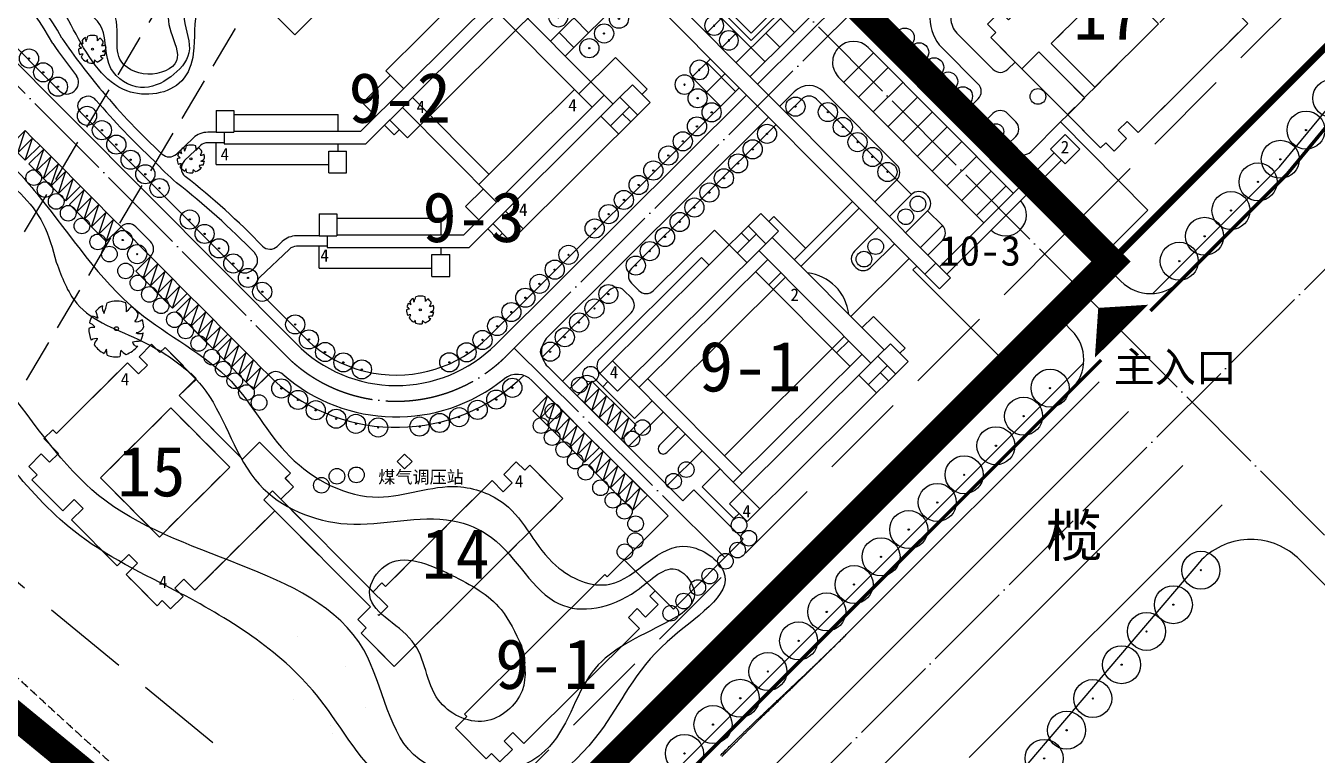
# Model space of a CAD drawing. Extents: x 38883873 to 41204444, y -39183004 to -36939090.
# Drawn here: x 39650324 to 40021309, y -38689187 to -38479578 of the extents above; entities that cross this region are included whole.
import ezdxf

# ---------------------------------------------------------------- set-up
doc = ezdxf.new("R2010")
doc.units = 0
doc.header["$LTSCALE"] = 1000
doc.header["$MEASUREMENT"] = 0
for name, pattern in [('CENT', [15, 13, -1, 0, -1]), ('DASH', [0.35, 0.25, -0.1]), ('DASHEDX2', [1.5, 1, -0.5])]:
    doc.linetypes.add(name, pattern=pattern)
doc.layers.get('0').update_dxf_attribs({"linetype": 'CONTINUOUS'})
for name, color, linetype in [('00exit', 3, 'CONTINUOUS'), ('00禁止开口段', 30, 'CONTINUOUS'), ('1-CEG', 220, 'CONTINUOUS'), ('A-FACE', 4, 'CONTINUOUS'), ('LH', 104, 'CONTINUOUS'), ('PUB_TEXT', 4, 'CONTINUOUS'), ('ROAD-GREENLINE', 3, 'DASHEDX2'), ('TEXT', 7, 'CONTINUOUS'), ('TREE1', 62, 'CONTINUOUS'), ('W', 5, 'CONTINUOUS'), ('人行道', 251, 'CONTINUOUS'), ('停车', 165, 'CONTINUOUS'), ('现状河道', 151, 'CONTINUOUS'), ('立交', 251, 'CONTINUOUS'), ('立面1', 131, 'CONTINUOUS'), ('等高线', 250, 'DASH'), ('范围', 7, 'CONTINUOUS'), ('道路中心线', 5, 'CENT')]:
    doc.layers.add(name, color=color, linetype=linetype)
doc.styles.add('-黑体', font='SIMHEI.TTF')
doc.styles.add('HRHZ', font='SIMHEI.TTF')
doc.styles.get("Standard").update_dxf_attribs({"font": 'SimSun.ttf', "height": 20})

# ---------------------------------------------------------------- blocks, each defined once
blk = doc.blocks.new('sue')
at = {"layer": '立面1', "linetype": 'DASH', "ltscale": 30}
for p, q in [((998579, 464210), (975400, 441145)), ((1011276, 451451), (998579, 464210)), ((1039710, 454774), (992925, 408221)), ((1039710, 454774), (1049232, 445205)), ((1011276, 451451), (1009574, 449758)), ((1009574, 449758), (1022059, 437211)), ((1006597, 446796), (988309, 428597)), ((1006597, 446796), (1019082, 434249)), ((1049232, 445205), (1047743, 443724)), ((1047743, 443724), (1050141, 441314)), ((973624, 437826), (970008, 434229)), ((976022, 435416), (973624, 437826)), ((975400, 441145), (978574, 437955)), ((978574, 437955), (976022, 435416)), ((1044128, 440126), (1041576, 437587)), ((1046526, 437716), (1044128, 440126)), ((1050141, 441314), (1046526, 437716)), ((970008, 434229), (972407, 431819)), ((1044750, 434397), (1013277, 403080)), ((1041576, 437587), (1044750, 434397)), ((972407, 431819), (970918, 430338)), ((970918, 430338), (979805, 421406)), ((988309, 428597), (1000793, 416051)), ((979805, 421406), (984697, 426273)), ((984697, 426273), (997816, 413088)), ((1002447, 398652), (992925, 408221)), ((1010103, 406270), (1007551, 403730)), ((1013277, 403080), (1010103, 406270)), ((1009949, 401320), (1006334, 397723)), ((1007551, 403730), (1009949, 401320)), ((1003936, 400133), (1002447, 398652)), ((1006334, 397723), (1003936, 400133))]:
    blk.add_line(p, q, dxfattribs=at)
blk = doc.blocks.new('sdihi')
at = {"layer": '现状河道', "linetype": 'DASH', "ltscale": 50}
for points in [[(41878336, -39038113), (41908102, -38992495), (42021709, -38801593), (42048629, -38759764), (42054582, -38748359), (42082859, -38699270), (42201077, -38493736), (42218027, -38469775, 0.0655866), (42257715, -38394406, 0.0396637), (42276603, -38327312), (42305346, -38205349), (42347214, -38058028), (42382881, -37923619), (42467274, -37614872)], [(42110551, -39232996), (41915160, -39072336, -0.3704711), (41908653, -39035113), (42216721, -38517121), (42276586, -38418515, 0.0701513), (42287603, -38392857), (42347712, -38171793), (42390437, -38008618), (42500784, -37614872)]]:
    blk.add_lwpolyline(points, format="xyb", dxfattribs=at)
blk = doc.blocks.new('sojje')
at = {"layer": '立面1', "linetype": 'DASH', "ltscale": 30}
for p, q in [((39653426, -38544676), (39657041, -38541079)), ((39657041, -38541079), (39659439, -38543489)), ((39655824, -38547086), (39653426, -38544676)), ((39659439, -38543489), (39660928, -38542008)), ((39660928, -38542008), (39669815, -38550939)), ((39629683, -38566750), (39650098, -38546436)), ((39650098, -38546436), (39653272, -38549626)), ((39653272, -38549626), (39655824, -38547086)), ((39669815, -38550939), (39664924, -38555806)), ((39664924, -38555806), (39683122, -38574095)), ((39642379, -38579509), (39662582, -38559407)), ((39662582, -38559407), (39679510, -38576419)), ((39626073, -38568226), (39628625, -38565687)), ((39628625, -38565687), (39629683, -38566750)), ((39630305, -38572479), (39626073, -38568226)), ((39683122, -38574095), (39688013, -38569228)), ((39688013, -38569228), (39696901, -38578160)), ((39621740, -38576205), (39625355, -38572608)), ((39625355, -38572608), (39627753, -38575018)), ((39627753, -38575018), (39630305, -38572479)), ((39624138, -38578616), (39621740, -38576205)), ((39622650, -38580097), (39624138, -38578616)), ((39679510, -38576419), (39659308, -38596522)), ((39696901, -38578160), (39695412, -38579641)), ((39631537, -38589028), (39622650, -38580097)), ((39659308, -38596522), (39642379, -38579509)), ((39697810, -38582051), (39694195, -38585648)), ((39695412, -38579641), (39697810, -38582051)), ((39634833, -38585749), (39631537, -38589028)), ((39637372, -38588300), (39634833, -38585749)), ((39691797, -38583238), (39689245, -38585777)), ((39689245, -38585777), (39692419, -38588967)), ((39694195, -38585648), (39691797, -38583238)), ((39634076, -38591580), (39637372, -38588300)), ((39692419, -38588967), (39669452, -38611821)), ((39647196, -38604765), (39634076, -38591580)), ((39650492, -38601485), (39647196, -38604765)), ((39649735, -38607317), (39653031, -38604037)), ((39653031, -38604037), (39650492, -38601485)), ((39658622, -38616249), (39649735, -38607317)), ((39666278, -38608631), (39663726, -38611170)), ((39663726, -38611170), (39666124, -38613580)), ((39669452, -38611821), (39666278, -38608631)), ((39660111, -38614767), (39658622, -38616249)), ((39662509, -38617177), (39660111, -38614767)), ((39666124, -38613580), (39662509, -38617177))]:
    blk.add_line(p, q, dxfattribs=at)
blk = doc.blocks.new('7')
at = {"layer": 'TREE1', "linetype": 'ByBlock'}
blk.add_circle((0, 0), 3.64, dxfattribs=at)
at = {"layer": 'TREE1', "linetype": 'Continuous', "ltscale": 10}
blk.add_circle((0, 0), 0.121, dxfattribs=at)
blk = doc.blocks.new('sdji')
at = {"linetype": 'Continuous', "ltscale": 10}
for radius in [2750, 184]:
    blk.add_circle((512091, 867961), radius, dxfattribs=at)
blk = doc.blocks.new('sij')
at = {"layer": 'TREE1', "linetype": 'Continuous', "ltscale": 10}
blk.add_circle((327690, 1006813), 2250, dxfattribs=at)
blk = doc.blocks.new('M_F13')
for p, q in [((-515, 179), (-397, 193)), ((-484, 239), (-484, 239)), ((-397, 193), (-484, 239))]:
    blk.add_line(p, q)
blk.add_circle((-3, 3), 38.2)
for centre, radius, start, end in [((-8, 3), 532, 89.3321, 114.3856), ((-175, 449), 193, 352.0775, 26.6128), ((-85, 589), 202, 304.1868, 338.5411), ((-8, 3), 531, 62.8767, 77.7021), ((-8, 3), 527, 126.0751, 153.6245), ((-356, 208), 224, 48.5203, 80.5151), ((-325, 399), 130, 343.6555, 39.76), ((80, 476), 154, 315.8454, 359.7651), ((-244, 1929), 1632, 285.4397, 290.7099), ((412, 44), 234, 83.5323, 121.6544), ((-8, 3), 523, 31.4098, 49.4752), ((-8, 3), 537, 160.8426, 187.275), ((959, 2091), 1965, 250.0865, 256.3451), ((-8, 3), 534, 340.3307, 19.43), ((-610, -942), 880, 77.3728, 85.4649), ((-5, -500), 587, 134.7782, 147.3315), ((-8, 3), 524, 200.8103, 231.4392), ((358, 465), 656, 266.7455, 282.0146), ((0, -631), 545, 39.6536, 53.993), ((-251, -396), 87.2, 97.741, 188.8107), ((-1350, -519), 1108, 2.9465, 10.9238), ((-8, 3), 522, 243.1498, 261.8356), ((125, -442), 220, 160.6009, 199.3991), ((100, -357), 178, 186.1912, 248.4952), ((-8, 3), 527, 274.7236, 290.3277), ((296, -376), 163, 170.6314, 220.6278), ((325, -118), 300, 230.4582, 263.1093), ((-8, 3), 514, 305.394, 326.2464)]:
    blk.add_arc(centre, radius, start, end)
at = {"width": 0.8, "flags": 9}
for tag, p in [('XSIZE', (-62, 12)), ('YSIZE', (9, 6))]:
    blk.add_attdef(tag, p, '', height=0.2, dxfattribs=at)

msp = doc.modelspace()

# ---------------------------------------------------------------- linework, layer by layer
at = {"layer": '00exit', "ltscale": 10}
msp.add_lwpolyline([(39965099, -38567356, 21600, 0, 0), (39958418, -38560642, 0, 0, 0)], format="xyseb", dxfattribs=at)
at = {"layer": '00禁止开口段', "const_width": 1000}
msp.add_lwpolyline([(39973380, -38561498), (40012744, -38522135), (40046177, -38481630), (40104554, -38423253, 0.4142136), (40104554, -38390727), (40053012, -38339184), (40020438, -38299547)], format="xyb", dxfattribs=at)
msp.add_lwpolyline([(39665726, -38869152), (39959238, -38575640)], dxfattribs=at)
at = {"layer": 'A-FACE'}
for p, q in [((39860545, -38496308), (39966943, -38390436)), ((39613825, -38456161), (39728005, -38570909)), ((39785307, -38571174), (39857355, -38499482)), ((39866893, -38502688), (39871098, -38498504)), ((39800252, -38568999), (39863703, -38505862)), ((39681915, -38537349), (39686147, -38541602)), ((39800252, -38577505), (39839064, -38616125)), ((39795736, -38581475), (39834831, -38620378)), ((39839064, -38616125), (39842238, -38612935)), ((39856446, -38627073), (39842239, -38612934)), ((39822209, -38633063), (39834831, -38620378)), ((39836361, -38647258), (39856446, -38627073)), ((39831097, -38641994), (39836361, -38647258))]:
    msp.add_line(p, q, dxfattribs=at)
at = {"layer": 'A-FACE', "linetype": 'Continuous'}
for p, q in [((39896595, -38481596), (39917544, -38502649)), ((39879583, -38498525), (39900532, -38519578)), ((39921787, -38502660), (39926019, -38506913)), ((39939072, -38515764), (39947614, -38507208)), ((39947614, -38507208), (39972644, -38532529)), ((39926009, -38511156), (39928336, -38513495)), ((39932579, -38513505), (39934823, -38515760)), ((39983304, -38551574), (40012642, -38522236)), ((39904753, -38528073), (39900521, -38523820)), ((39908996, -38528084), (39909419, -38528509)), ((39909409, -38532752), (39913641, -38537005)), ((39962813, -38542404), (39972644, -38532529)), ((39909439, -38545446), (39913644, -38541234)), ((39905178, -38549714), (39906260, -38548630)), ((39905178, -38549714), (39930375, -38574868)), ((39948676, -38565029), (39962806, -38550875)), ((39962820, -38550889), (39964935, -38553004)), ((39930375, -38574868), (39940535, -38564691)), ((39948676, -38565029), (39950762, -38567115)), ((39664258, -38870620), (39949363, -38585515)), ((40016405, -38633095), (40143343, -38760664))]:
    msp.add_line(p, q, dxfattribs=at)
at = {"layer": 'A-FACE', "linetype": 'Continuous', "ltscale": 10}
for p, q in [((39650143, -38518178), (39654396, -38513946)), ((39655454, -38515010), (39651201, -38519242)), ((39654396, -38513946), (39655454, -38515010)), ((39651201, -38519242), (39661781, -38529875)), ((39661781, -38529875), (39666034, -38525642)), ((39667092, -38526706), (39662839, -38530938)), ((39666034, -38525642), (39667092, -38526706)), ((39662839, -38530938), (39673419, -38541571)), ((39673419, -38541571), (39677672, -38537339)), ((39686137, -38545845), (39681883, -38550077)), ((39681883, -38550077), (39692464, -38560710)), ((39692464, -38560710), (39696717, -38556478)), ((39696717, -38556478), (39697775, -38557541)), ((39697775, -38557541), (39693522, -38561773)), ((39693522, -38561773), (39704102, -38572406)), ((39704102, -38572406), (39708355, -38568174)), ((39709413, -38569237), (39705160, -38573469)), ((39708355, -38568174), (39709413, -38569237)), ((39705160, -38573469), (39715740, -38584102)), ((39715740, -38584102), (39720033, -38579831)), ((39988086, -38633060), (39909608, -38724972))]:
    msp.add_line(p, q, dxfattribs=at)
at = {"layer": 'A-FACE', "linetype": 'Continuous'}
msp.add_lwpolyline([(40012835, -38522024), (40046268, -38481520)], dxfattribs=at)
for centre, radius, start, end in [((39900849, -38477364), 6000, 134.85794, 224.85794), ((39875330, -38502757), 6000, 44.85794, 134.85794), ((39919671, -38500533), 3000, 224.85794, 314.85794), ((39928135, -38509039), 3000, 134.85794, 224.85794), ((39930463, -38511379), 3000, 224.85794, 314.85794), ((39936949, -38513644), 3000, 224.85794, 315.04735), ((39898405, -38521694), 3000, 314.85794, 44.85794), ((39906869, -38530200), 3000, 44.85794, 134.85794), ((39907293, -38530625), 3000, 314.85794, 44.85794), ((39679788, -38539465), 3000, 44.85794, 134.85794), ((39911514, -38539121), 3000, 314.85794, 44.85794), ((39967059, -38546643), 6000, 135.04735, 224.85794), ((39973420, -38544518), 12000, 225, 315), ((39944423, -38569261), 6000, 44.85794, 135.04735), ((39942277, -38575601), 12000, 315, 45), ((39722149, -38581958), 3000, 48.78531, 134.85794), ((40002228, -38647202), 20000, 44.85794, 135)]:
    msp.add_arc(centre, radius, start, end, dxfattribs=at)
at = {"layer": 'A-FACE'}
for centre, radius, start, end in [((39684021, -38543718), 3000, 314.85794, 44.85794), ((39756787, -38542580), 40385, 224.5445, 314.92569), ((39804484, -38573252), 6000, 134.85794, 225.14195), ((39756740, -38542465), 49500, 228.78531, 308.7828), ((39791503, -38585729), 6000, 45.14195, 128.7828)]:
    msp.add_arc(centre, radius, start, end, dxfattribs=at)
at = {"layer": 'ROAD-GREENLINE'}
msp.add_line((39572169, -38937254), (40126449, -38382974), dxfattribs=at)
at = {"layer": 'TREE1', "linetype": 'Continuous', "ltscale": 10, "const_width": 0.5}
for points in [[(39714339, -38638324, 0.5205671), (39710118, -38640902, 0.5205671), (39709780, -38646146, 0.5205671), (39711038, -38651205, 0.5205671), (39718205, -38653456, 0.5205671), (39715663, -38661930, 0.5205671), (39718358, -38666871, 0.5205671), (39722377, -38671616, 0.5205671), (39726786, -38672645, 0.5205671), (39734278, -38672754, 0.5205671), (39737843, -38680235, 0.5205671), (39740802, -38684218, 0.5205671), (39748411, -38684646, 0.5205671), (39749961, -38680124, 0.5205671), (39747189, -38675271, 0.5205671), (39743758, -38671025, 0.5205671), (39740733, -38666749, 0.5205671), (39741128, -38662098, 0.5205671), (39742394, -38654166, 0.5205671), (39740632, -38648583, 0.5205671), (39742623, -38642635, 0.5205671), (39736892, -38636055, 0.5205671), (39733302, -38639388, 0.5205671), (39729082, -38641089, 0.5205671), (39724804, -38636174, 0.5205671), (39724726, -38631328, 0.5205671), (39719304, -38631977, 0.5205671)], [(39731818, -38649717, -0.5205671), (39727499, -38650651, -0.5205671), (39726896, -38656539, -0.5205671), (39728888, -38659007, -0.5205671), (39726050, -38665320, -0.5205671), (39733017, -38665048, -0.5205671), (39732833, -38658257, -0.5205671), (39733561, -38651990, -0.5205671)]]:
    msp.add_lwpolyline(points, format="xyb", close=True, dxfattribs=at)
at = {"layer": 'W', "flags": 128}
for points in [[(39589734, -38400700, 0.0241201), (39581925, -38406706, 0.0215549), (39568161, -38418622, 0.0836386), (39555073, -38439920, 0.2409596), (39551874, -38466028, -0.2371607), (39540813, -38504052, 0.101445), (39528238, -38517049, 0.032981), (39522509, -38539020, 0.1821492), (39531570, -38567363, 0.0181621), (39563665, -38599784, -0.0169029), (39597511, -38632685, 0.024055), (39639613, -38671481, 0.0034325), (39674267, -38703062, -0.0297192), (39703278, -38726060, -0.0081137), (39731919, -38749420, -0.0063011), (39757778, -38770736)], [(39574898, -38417597, 0.0007729), (39570848, -38421102, 0.1124966), (39557758, -38441310, 0.2470507), (39554775, -38465223, -0.2405855), (39542774, -38506347, 0.1011913), (39530967, -38518352, 0.032115), (39525496, -38539377, 0.1800791), (39533855, -38565414, 0.0181068), (39565701, -38597581, -0.0168873), (39599661, -38630593, 0.0240785), (39641595, -38669227, 0.0034247), (39676137, -38700709, -0.0295002), (39705209, -38723762, -0.0080857), (39733826, -38747103, -0.0066239), (39761055, -38769580)]]:
    msp.add_lwpolyline(points, format="xyb", dxfattribs=at)
at = {"layer": '人行道'}
for p, q in [((39858428, -38494181), (39964827, -38388310)), ((39896940, -38447821), (39854409, -38490142)), ((39829037, -38456138), (39862682, -38489949)), ((39621216, -38459336), (39659989, -38498302)), ((39821594, -38463544), (39801037, -38483999)), ((39835391, -38460396), (39858667, -38483788)), ((39837512, -38460401), (39858673, -38481667)), ((39882060, -38460512), (39858667, -38483788)), ((39879938, -38460507), (39858673, -38481667)), ((39825826, -38467797), (39805270, -38488252)), ((39807772, -38477298), (39812004, -38481551)), ((39850198, -38477403), (39845945, -38481636)), ((39867168, -38477446), (39871188, -38481485)), ((39803518, -38481530), (39807751, -38485784)), ((39854430, -38481657), (39850177, -38485889)), ((39862915, -38481678), (39866935, -38485717)), ((39898722, -38479480), (39921787, -38502660)), ((39917809, -38481649), (39928177, -38492069)), ((39892342, -38485828), (39934033, -38527726)), ((39913555, -38485881), (39923924, -38496301)), ((39846987, -38489063), (39841671, -38494353)), ((39893828, -38487322), (39885322, -38495786)), ((39851219, -38493316), (39845903, -38498606)), ((39845924, -38490121), (39854175, -38498413)), ((39898060, -38491575), (39889554, -38500039)), ((39934528, -38489982), (39932420, -38492079)), ((39841671, -38494353), (39849922, -38502646)), ((39883836, -38494293), (39925527, -38536191)), ((39902292, -38495828), (39893786, -38504292)), ((39664232, -38498312), (39664610, -38497936)), ((39665923, -38500862), (39666074, -38500711)), ((39783191, -38569047), (39855239, -38497355)), ((39869009, -38504814), (39873214, -38500630)), ((39877456, -38500641), (39900521, -38523820)), ((39906524, -38500081), (39898018, -38508545)), ((39921787, -38502660), (39923914, -38500544)), ((39665914, -38504256), (39686335, -38524779)), ((39910757, -38504334), (39902250, -38512798)), ((39824302, -38549299), (39865819, -38507988)), ((39926019, -38506913), (39928146, -38504797)), ((39926019, -38506913), (39932579, -38513505)), ((39932388, -38504807), (39934716, -38507147)), ((39698458, -38511805), (39693566, -38516425)), ((39704966, -38510168), (39702577, -38510168)), ((39914989, -38508587), (39906482, -38517051)), ((39934705, -38511389), (39932579, -38513505)), ((39700517, -38513987), (39695921, -38518327)), ((39704966, -38513168), (39702577, -38513168)), ((39919221, -38512840), (39910714, -38521305)), ((39932579, -38513505), (39932579, -38513505)), ((39923453, -38517094), (39914947, -38525558)), ((39927685, -38521347), (39919179, -38529811)), ((39974139, -38556497), (40010521, -38520115)), ((39686335, -38524779), (39711131, -38549698)), ((39894190, -38530120), (39900521, -38523820)), ((39931917, -38525600), (39923411, -38534064)), ((39898422, -38534374), (39904753, -38528073)), ((39903077, -38539052), (39909409, -38532752)), ((39677672, -38537339), (39686137, -38545845)), ((39888363, -38544382), (39895232, -38537548)), ((39907309, -38543305), (39913641, -38537005)), ((39723988, -38541577), (39722527, -38542956)), ((39734590, -38539940), (39728107, -38539940)), ((39830651, -38555679), (39848137, -38538279)), ((39852369, -38542533), (39848137, -38538279)), ((39726047, -38543758), (39717548, -38551782)), ((39734590, -38542940), (39728107, -38542940)), ((39893019, -38549061), (39899887, -38542226)), ((39815243, -38575243), (39844441, -38546189)), ((39846557, -38548315), (39844441, -38546189)), ((39887355, -38563161), (39904119, -38546479)), ((39888353, -38548625), (39888776, -38549050)), ((39715980, -38549137), (39715317, -38549763)), ((39717481, -38556080), (39731800, -38570469)), ((39798685, -38574790), (39817923, -38555648)), ((39822165, -38555658), (39824281, -38557785)), ((39824292, -38553542), (39826408, -38555669)), ((39804484, -38581716), (39824271, -38562027)), ((39662137, -38868499), (39954251, -38576385)), ((39719993, -38579870), (39721459, -38581343)), ((39806611, -38583832), (39809493, -38580964)), ((39816064, -38583313), (39813736, -38580974)), ((39815232, -38579486), (39815232, -38579486)), ((39823411, -38600549), (39833441, -38590569)), ((39832399, -38600070), (39837673, -38594822)), ((39834515, -38602196), (39839789, -38596949)), ((39844585, -38601769), (39834611, -38611694))]:
    msp.add_line(p, q, dxfattribs=at)
at = {"layer": '人行道', "linetype": 'Continuous', "ltscale": 10}
for p, q in [((39934528, -38489982), (39949552, -38505080)), ((39947614, -38507208), (39949651, -38505180))]:
    msp.add_line(p, q, dxfattribs=at)
at = {"layer": '人行道', "color": 250, "linetype": 'DASH', "ltscale": 10, "flags": 128}
msp.add_lwpolyline([(39577309, -38423443, 0.0004587), (39574914, -38425518, 0.1158676), (39563121, -38444133, 0.2633778), (39560560, -38463544, -0.2469897), (39546644, -38510982, 0.1003011), (39536417, -38520991, 0.0302047), (39531473, -38540072, 0.1750799), (39538431, -38561527, 0.0179893), (39569773, -38593174, -0.0168563), (39603960, -38626407, 0.0241261), (39645557, -38664719, 0.0034091), (39679880, -38696006, -0.0290714), (39709070, -38719166, -0.0080303), (39737639, -38742470, -0.0067028), (39765312, -38765323, -0.0062813)], format="xyb", dxfattribs=at)
at = {"layer": '人行道'}
msp.add_lwpolyline([(40010521, -38520115), (40043955, -38479610)], dxfattribs=at)
for centre, radius, start, end in [((39597803, -38516711), 71247, 28.15313, 60.68444), ((39597803, -38516711), 68247, 28.01298, 60.80969), ((39922062, -38477417), 12000, 134.85794, 224.85794), ((39922062, -38477417), 6000, 134.85794, 224.85794), ((39827511, -38367896), 205787, 214.56803, 217.78113), ((39827511, -38367896), 202787, 214.61587, 220.05656), ((39888089, -38490060), 6000, 134.85794, 224.85794), ((39888089, -38490060), 6000, 44.85794, 134.85794), ((39930304, -38489953), 3000, 224.85794, 314.85794), ((39662494, -38495809), 3000, 314.85794, 37.78113), ((39921797, -38498417), 3000, 314.85794, 44.85794), ((39662116, -38496186), 3000, 224.85794, 314.85794), ((39667616, -38502563), 2400, 134.85794, 224.85794), ((39668190, -38502838), 3000, 40.26398, 134.85794), ((39827511, -38367896), 202787, 220.05656, 227.09788), ((39875330, -38502757), 3000, 44.85794, 134.85794), ((39827511, -38367896), 205787, 220.26398, 226.99758), ((39930262, -38506923), 3000, 44.85794, 134.85794), ((39932589, -38509263), 3000, 314.85794, 44.85794), ((39702577, -38516168), 6000, 90, 133.36052), ((39702577, -38516168), 3000, 90, 133.36052), ((39744258, -38465977), 77511, 222.55129, 229.21769), ((39691506, -38514244), 3000, 227.09788, 313.36052), ((39697981, -38520508), 3000, 133.36052, 231.84227), ((39559380, -38696906), 221334, 44.10486, 51.84227), ((39556002, -38700172), 223031, 44.13423, 51.89728), ((39931785, -38533973), 6000, 315.04735, 43.35211), ((39728107, -38545940), 6000, 90, 133.35301), ((39931785, -38533973), 6000, 226.36377, 315.04735), ((39713921, -38546956), 3000, 313.35301, 44.13423), ((39720468, -38540775), 3000, 224.10486, 313.35301), ((39728107, -38545940), 3000, 90, 133.35301), ((39890479, -38546509), 3000, 134.85794, 224.85794), ((39890903, -38546934), 3000, 224.85794, 314.85794), ((39713258, -38547582), 3000, 224.85794, 313.35301), ((39719608, -38553964), 3000, 133.35301, 224.85794), ((39826418, -38551426), 3000, 134.85794, 224.85794), ((39820039, -38557774), 3000, 44.85794, 134.85794), ((39828535, -38553553), 3000, 224.85794, 314.85794), ((39822155, -38559901), 3000, 314.85794, 44.85794), ((39756740, -38542465), 37500, 228.31172, 259.90229), ((39756740, -38542465), 37500, 259.90229, 314.85794), ((39817359, -38577370), 3000, 134.85794, 224.85794), ((39756740, -38542465), 52500, 227.77679, 314.30035), ((39811610, -38583090), 3000, 44.85794, 134.85794), ((39833457, -38601133), 1500, 134.85794, 314.85794), ((39833457, -38601133), 1500, 134.85794, 314.85794)]:
    msp.add_arc(centre, radius, start, end, dxfattribs=at)
at = {"layer": '停车', "linetype": 'Continuous', "ltscale": 10}
for points in [[(39648027, -38516052), (39645911, -38513925), (39650164, -38509693), (39652280, -38511820), (39648027, -38516052), (39650164, -38509693)], [(39650143, -38518178), (39648027, -38516052), (39652280, -38511820), (39654396, -38513946), (39650143, -38518178), (39652280, -38511820)], [(39653317, -38521368), (39651201, -38519242), (39655454, -38515010), (39657570, -38517136), (39653317, -38521368), (39655454, -38515010)], [(39655433, -38523495), (39653317, -38521368), (39657570, -38517136), (39659686, -38519263), (39655433, -38523495), (39657570, -38517136)], [(39657549, -38525621), (39655433, -38523495), (39659686, -38519263), (39661802, -38521389), (39657549, -38525621), (39659686, -38519263)], [(39659665, -38527748), (39657549, -38525621), (39661802, -38521389), (39663918, -38523516), (39659665, -38527748), (39661802, -38521389)], [(39661781, -38529875), (39659665, -38527748), (39663918, -38523516), (39666034, -38525642), (39661781, -38529875), (39663918, -38523516)], [(39664955, -38533064), (39662839, -38530938), (39667092, -38526706), (39669208, -38528832), (39664955, -38533064), (39667092, -38526706)], [(39667071, -38535191), (39664955, -38533064), (39669208, -38528832), (39671324, -38530959), (39667071, -38535191), (39669208, -38528832)], [(39669187, -38537318), (39667071, -38535191), (39671324, -38530959), (39673440, -38533085), (39669187, -38537318), (39671324, -38530959)], [(39671303, -38539444), (39669187, -38537318), (39673440, -38533085), (39675556, -38535212), (39671303, -38539444), (39673440, -38533085)], [(39673419, -38541571), (39671303, -38539444), (39675556, -38535212), (39677672, -38537339), (39673419, -38541571), (39675556, -38535212)], [(39683999, -38552204), (39681883, -38550077), (39686137, -38545845), (39688253, -38547972), (39683999, -38552204), (39686137, -38545845)], [(39686116, -38554330), (39683999, -38552204), (39688253, -38547972), (39690369, -38550098), (39686116, -38554330), (39688253, -38547972)], [(39688232, -38556457), (39686116, -38554330), (39690369, -38550098), (39692485, -38552225), (39688232, -38556457), (39690369, -38550098)], [(39690348, -38558583), (39688232, -38556457), (39692485, -38552225), (39694601, -38554351), (39690348, -38558583), (39692485, -38552225)], [(39692464, -38560710), (39690348, -38558583), (39694601, -38554351), (39696717, -38556478), (39692464, -38560710), (39694601, -38554351)], [(39695638, -38563900), (39693522, -38561773), (39697775, -38557541), (39699891, -38559668), (39695638, -38563900), (39697775, -38557541)], [(39697754, -38566026), (39695638, -38563900), (39699891, -38559668), (39702007, -38561794), (39697754, -38566026), (39699891, -38559668)], [(39699870, -38568153), (39697754, -38566026), (39702007, -38561794), (39704123, -38563921), (39699870, -38568153), (39702007, -38561794)], [(39701986, -38570279), (39699870, -38568153), (39704123, -38563921), (39706239, -38566047), (39701986, -38570279), (39704123, -38563921)], [(39704102, -38572406), (39701986, -38570279), (39706239, -38566047), (39708355, -38568174), (39704102, -38572406), (39706239, -38566047)], [(39707276, -38575596), (39705160, -38573469), (39709413, -38569237), (39711529, -38571364), (39707276, -38575596), (39709413, -38569237)], [(39709392, -38577722), (39707276, -38575596), (39711529, -38571364), (39713645, -38573490), (39709392, -38577722), (39711529, -38571364)], [(39711508, -38579849), (39709392, -38577722), (39713645, -38573490), (39715761, -38575617), (39711508, -38579849), (39713645, -38573490)], [(39713624, -38581976), (39711508, -38579849), (39715761, -38575617), (39717877, -38577744), (39713624, -38581976), (39715761, -38575617)], [(39715740, -38584102), (39713624, -38581976), (39717877, -38577744), (39719993, -38579870), (39715740, -38584102), (39717877, -38577744)], [(39810824, -38588025), (39808697, -38585909), (39812929, -38581655), (39815056, -38583771), (39810824, -38588025), (39812929, -38581655)], [(39798106, -38592299), (39795980, -38590183), (39800212, -38585930), (39802338, -38588046), (39798106, -38592299), (39800212, -38585930)], [(39812950, -38590141), (39810824, -38588025), (39815056, -38583771), (39817182, -38585888), (39812950, -38590141), (39815056, -38583771)], [(39815077, -38592257), (39812950, -38590141), (39817182, -38585888), (39819309, -38588004), (39815077, -38592257), (39817182, -38585888)], [(39800233, -38594415), (39798106, -38592299), (39802338, -38588046), (39804465, -38590162), (39800233, -38594415), (39802338, -38588046)], [(39817203, -38594373), (39815077, -38592257), (39819309, -38588004), (39821435, -38590120), (39817203, -38594373), (39819309, -38588004)], [(39802359, -38596531), (39800233, -38594415), (39804465, -38590162), (39806592, -38592278), (39802359, -38596531), (39804465, -38590162)], [(39804486, -38598647), (39802359, -38596531), (39806592, -38592278), (39808718, -38594394), (39804486, -38598647), (39806592, -38592278)], [(39819330, -38596489), (39817203, -38594373), (39821435, -38590120), (39823562, -38592236), (39819330, -38596489), (39821435, -38590120)], [(39821457, -38598605), (39819330, -38596489), (39823562, -38592236), (39825689, -38594352), (39821457, -38598605), (39823562, -38592236)], [(39806613, -38600763), (39804486, -38598647), (39808718, -38594394), (39810845, -38596510), (39806613, -38600763), (39808718, -38594394)], [(39808739, -38602879), (39806613, -38600763), (39810845, -38596510), (39812971, -38598626), (39808739, -38602879), (39810845, -38596510)], [(39810866, -38604995), (39808739, -38602879), (39812971, -38598626), (39815098, -38600742), (39810866, -38604995), (39812971, -38598626)], [(39814056, -38608169), (39811929, -38606053), (39816161, -38601800), (39818288, -38603916), (39814056, -38608169), (39816161, -38601800)], [(39816182, -38610285), (39814056, -38608169), (39818288, -38603916), (39820414, -38606032), (39816182, -38610285), (39818288, -38603916)], [(39818309, -38612401), (39816182, -38610285), (39820414, -38606032), (39822541, -38608148), (39818309, -38612401), (39820414, -38606032)], [(39820435, -38614517), (39818309, -38612401), (39822541, -38608148), (39824667, -38610264), (39820435, -38614517), (39822541, -38608148)], [(39822562, -38616633), (39820435, -38614517), (39824667, -38610264), (39826794, -38612380), (39822562, -38616633), (39824667, -38610264)], [(39824688, -38618749), (39822562, -38616633), (39826794, -38612380), (39828921, -38614496), (39824688, -38618749), (39826794, -38612380)]]:
    msp.add_lwpolyline(points, dxfattribs=at)
at = {"layer": '立交'}
for p, q in [((39885996, -38654539), (39958650, -38581885)), ((39736978, -38820528), (39967135, -38590370)), ((39736978, -38820528), (39967135, -38590370)), ((39752535, -38836083), (39982691, -38605927)), ((39752535, -38836083), (39982691, -38605927)), ((39921351, -38689894), (39994007, -38617239))]:
    msp.add_line(p, q, dxfattribs=at)
at = {"layer": '立交', "flags": 128}
for points in [[(39849934, -38689187, -0.000552), (39850876, -38688247, -0.0010995), (39851351, -38687776, -0.0000044), (39852764, -38686383, -0.0005521), (39852775, -38686372, -0.0004559), (39853525, -38685637, -0.0005039), (39854204, -38684973, -0.0004079), (39854961, -38684236, -0.0004559), (39855639, -38683579, -0.0003599), (39856403, -38682840, -0.0004079), (39857078, -38682190, -0.0003119), (39857851, -38681447, -0.0003599), (39858522, -38680805, -0.0002638), (39859305, -38680056, -0.0003118), (39859968, -38679423, -0.0002159), (39860766, -38678664, -0.0002638), (39861418, -38678044, -0.0001679), (39862235, -38677270, -0.0002158), (39862871, -38676668, -0.0001199), (39863719, -38675866, -0.0001679), (39864325, -38675294, -0.0000719), (39865234, -38674436, -0.0001199), (39865780, -38673921, -0.000024), (39866654, -38673098, -0.000036), (39867237, -38672549, -0.000024), (39867965, -38671863, 0.000024), (39868693, -38671177, 0.000036), (39869276, -38670628, 0.000024), (39870150, -38669805, 0.0001199), (39870695, -38669290, 0.0000719), (39871605, -38668432, 0.0001679), (39872211, -38667860, 0.0001199), (39873059, -38667058, 0.0002158), (39873695, -38666456, 0.0001679), (39874512, -38665682, 0.0002638), (39875164, -38665062, 0.0002159), (39875961, -38664303, 0.0003118), (39876625, -38663670, 0.0002638), (39877408, -38662922, 0.0003599), (39878079, -38662279, 0.0003119), (39878852, -38661537, 0.0004079), (39879527, -38660886, 0.0003599), (39880291, -38660147, 0.0004559), (39880969, -38659490, 0.0004079), (39881725, -38658754, 0.000504), (39882405, -38658090, 0.0004559), (39883155, -38657355, 0.000552), (39883166, -38657343, 0.0000044), (39884579, -38655950, 0.0010995), (39885053, -38655479, 0.000552), (39885996, -38654539)], [(39850287, -38689541, -0.000276), (39851230, -38688599, -0.0005509), (39851703, -38688128, -0.0000011), (39853116, -38686724, -0.0002756), (39853122, -38686719, -0.000228), (39853868, -38685980, -0.000252), (39854544, -38685312, -0.000204), (39855295, -38684571, -0.000228), (39855968, -38683908, -0.00018), (39856726, -38683163, -0.000204), (39857395, -38682507, -0.000156), (39858160, -38681756, -0.00018), (39858824, -38681107, -0.000132), (39859599, -38680349, -0.000156), (39860254, -38679709, -0.000108), (39861042, -38678941, -0.000132), (39861686, -38678313, -0.000084), (39862492, -38677528, -0.000108), (39863120, -38676917, -0.00006), (39863956, -38676104, -0.000084), (39864554, -38675523, -0.000036), (39865451, -38674652, -0.00006), (39865989, -38674130, -0.000012), (39866850, -38673294, -0.000018), (39867424, -38672736, -0.000012), (39868142, -38672040, 0.000012), (39868859, -38671343, 0.000018), (39869434, -38670786, 0.000012), (39870295, -38669950, 0.00006), (39870833, -38669428, 0.000036), (39871730, -38668557, 0.000084), (39872327, -38667976, 0.00006), (39873164, -38667162, 0.000108), (39873791, -38666552, 0.000084), (39874597, -38665767, 0.000132), (39875242, -38665139, 0.000108), (39876029, -38664371, 0.000156), (39876685, -38663730, 0.000132), (39877460, -38662973, 0.00018), (39878123, -38662323, 0.000156), (39878888, -38661573, 0.000204), (39879557, -38660917, 0.00018), (39880315, -38660172, 0.000228), (39880988, -38659509, 0.000204), (39881739, -38658768, 0.000252), (39882415, -38658100, 0.000228), (39883161, -38657361, 0.0002766), (39883167, -38657355, 0.0000011), (39884580, -38655952, 0.0005509), (39885053, -38655481, 0.000276), (39885996, -38654539)]]:
    msp.add_lwpolyline(points, format="xyb", dxfattribs=at)
at = {"layer": '立面1', "linetype": 'Continuous'}
for p, q in [((39731466, -38366588), (39915990, -38552029)), ((39812706, -38454611), (39912800, -38555203)), ((39948924, -38510793), (39944671, -38515025)), ((39953156, -38515046), (39948924, -38510793)), ((39948903, -38519278), (39944671, -38515025)), ((39953156, -38515046), (39948903, -38519278)), ((39945729, -38516088), (39912816, -38548839)), ((39947845, -38518215), (39914932, -38550965)), ((39908568, -38550950), (39911758, -38547776)), ((39912800, -38555203), (39915990, -38552029))]:
    msp.add_line(p, q, dxfattribs=at)
at = {"layer": '立面1', "linetype": 'Continuous', "ltscale": 10}
for p, q in [((39746542, -38509868), (39786859, -38469750)), ((39748028, -38513468), (39791383, -38470327)), ((39753780, -38492508), (39778307, -38468103)), ((39759955, -38511756), (39800077, -38471833)), ((39807932, -38497875), (39785925, -38475758)), ((39812675, -38495694), (39792149, -38475066)), ((39809201, -38499150), (39819763, -38488641)), ((39828862, -38497785), (39819763, -38488641)), ((39753781, -38492509), (39758859, -38497611)), ((39747040, -38501754), (39755050, -38493784)), ((39819023, -38502074), (39812675, -38495694)), ((39821008, -38500099), (39824623, -38496502)), ((39829701, -38501605), (39824623, -38496502)), ((39761398, -38500163), (39783405, -38522280)), ((39776167, -38539640), (39816484, -38499522)), ((39777652, -38543240), (39821008, -38500099)), ((39780499, -38525172), (39807932, -38497875)), ((39813010, -38502978), (39807932, -38497875)), ((39826086, -38505203), (39821008, -38500099)), ((39827374, -38499266), (39828862, -38497785)), ((39704966, -38503868), (39710066, -38503868)), ((39704966, -38503868), (39704966, -38510168)), ((39710066, -38503868), (39710066, -38510168)), ((39750849, -38505582), (39747040, -38501754)), ((39758492, -38503055), (39785577, -38530275)), ((39789580, -38541528), (39829701, -38501605)), ((39818300, -38508295), (39823759, -38502864)), ((39710066, -38505068), (39740066, -38505068)), ((39740066, -38509868), (39740066, -38505068)), ((39756139, -38510898), (39753388, -38508134)), ((39759955, -38511756), (39754877, -38506653)), ((39820628, -38510634), (39815550, -38505530)), ((39824101, -38507178), (39821774, -38504839)), ((39704966, -38510168), (39710066, -38510168)), ((39707266, -38510168), (39707266, -38513468)), ((39710066, -38509868), (39746542, -38509868)), ((39756139, -38510898), (39757628, -38509417)), ((39704966, -38519468), (39704966, -38513168)), ((39707266, -38513168), (39704966, -38513168)), ((39707266, -38513468), (39748028, -38513468)), ((39737366, -38521868), (39737366, -38515568)), ((39737366, -38515568), (39742466, -38515568)), ((39740066, -38515568), (39740066, -38513468)), ((39742466, -38521868), (39742466, -38515568)), ((39704966, -38519468), (39737366, -38519468)), ((39737366, -38521868), (39742466, -38521868)), ((39776665, -38531526), (39781769, -38526448)), ((39734590, -38533640), (39739690, -38533640)), ((39734590, -38533640), (39734590, -38539940)), ((39739690, -38533640), (39739690, -38539940)), ((39780474, -38535354), (39776665, -38531526)), ((39788117, -38532827), (39793195, -38537931)), ((39739690, -38534840), (39769690, -38534840)), ((39769690, -38539640), (39769690, -38534840)), ((39785764, -38540670), (39783013, -38537906)), ((39789580, -38541528), (39784502, -38536425)), ((39863770, -38535843), (39865258, -38534362)), ((39734590, -38539940), (39739690, -38539940)), ((39736890, -38539940), (39736890, -38543240)), ((39739690, -38539640), (39776167, -38539640)), ((39787252, -38539189), (39785764, -38540670)), ((39734590, -38549240), (39734590, -38542940)), ((39736890, -38542940), (39734590, -38542940)), ((39736890, -38543240), (39777652, -38543240)), ((39766990, -38551640), (39766990, -38545340)), ((39766990, -38545340), (39772090, -38545340)), ((39769690, -38545340), (39769690, -38543240)), ((39772090, -38551640), (39772090, -38545340)), ((39852369, -38542533), (39857447, -38547636)), ((39734590, -38549240), (39766990, -38549240)), ((39766990, -38551640), (39772090, -38551640)), ((39901436, -38573696), (39902924, -38572215)), ((39815225, -38579493), (39820303, -38584597)), ((39816064, -38583313), (39817552, -38581832)), ((39816064, -38583313), (39825163, -38592458)), ((39825163, -38592458), (39830267, -38587379)), ((39844630, -38612022), (39849734, -38606944)), ((39853730, -38621166), (39844630, -38612022)), ((39857546, -38622024), (39852467, -38616921)), ((39853730, -38621166), (39855218, -38619685)), ((39826615, -38652802), (39793441, -38685812))]:
    msp.add_line(p, q, dxfattribs=at)
at = {"layer": '立面1', "color": 1, "linetype": 'Continuous', "ltscale": 10}
for p, q in [((39718473, -38473045), (39727572, -38482190)), ((39727572, -38482190), (39735582, -38474219)), ((39871061, -38546786), (39887826, -38530105)), ((39815225, -38579493), (39861442, -38533504)), ((39861442, -38533504), (39866521, -38538608)), ((39872966, -38548700), (39889730, -38532019)), ((39857827, -38537101), (39862906, -38542205)), ((39865258, -38534362), (39874358, -38543506)), ((39854697, -38544872), (39860155, -38539441)), ((39858170, -38541416), (39855842, -38539076)), ((39862906, -38542205), (39866521, -38538608)), ((39896877, -38572730), (39864713, -38540407)), ((39820303, -38584597), (39862906, -38542205)), ((39893085, -38576504), (39860921, -38544180)), ((39826458, -38583551), (39863460, -38546732)), ((39834088, -38586116), (39868539, -38551836)), ((39859987, -38550188), (39887072, -38577408)), ((39863796, -38554016), (39867269, -38550560)), ((39890529, -38566351), (39893825, -38563071)), ((39902924, -38572215), (39893825, -38563071)), ((39851017, -38603128), (39885467, -38568848)), ((39883263, -38573581), (39886737, -38570124)), ((39895070, -38574529), (39898685, -38570932)), ((39903763, -38576036), (39898685, -38570932)), ((39852467, -38616921), (39895070, -38574529)), ((39853543, -38610772), (39890546, -38573952)), ((39900148, -38579633), (39895070, -38574529)), ((39861161, -38618427), (39818840, -38575896)), ((39857546, -38622024), (39903763, -38576036)), ((39892362, -38582725), (39897820, -38577294)), ((39829010, -38581012), (39856095, -38608232)), ((39894690, -38585064), (39889611, -38579960)), ((39898163, -38581608), (39895836, -38579269))]:
    msp.add_line(p, q, dxfattribs=at)
at = {"layer": '立面1', "linetype": 'DASH', "ltscale": 30}
for p, q in [((39787622, -38608511), (39791237, -38604914)), ((39791237, -38604914), (39793635, -38607324)), ((39793635, -38607324), (39795124, -38605843)), ((39795124, -38605843), (39804646, -38615412)), ((39753672, -38640742), (39784294, -38610271)), ((39784294, -38610271), (39787468, -38613460)), ((39787468, -38613460), (39790020, -38610921)), ((39790020, -38610921), (39787622, -38608511)), ((39754294, -38646471), (39723607, -38615632)), ((39756160, -38663658), (39804646, -38615412)), ((39721831, -38618951), (39751742, -38649010)), ((39750062, -38642218), (39752613, -38639678)), ((39752613, -38639678), (39753672, -38640742)), ((39745728, -38650197), (39749344, -38646600)), ((39751742, -38649010), (39754294, -38646471)), ((39748127, -38652607), (39745728, -38650197)), ((39746638, -38654089), (39748127, -38652607)), ((39756160, -38663658), (39746638, -38654089))]:
    msp.add_line(p, q, dxfattribs=at)
at = {"layer": '立面1', "linetype": 'Continuous', "ltscale": 10}
msp.add_lwpolyline([(39759145, -38602645), (39757024, -38604767), (39759145, -38606888), (39761266, -38604767)], close=True, dxfattribs=at)
msp.add_lwpolyline([(39773724, -38681309), (39777020, -38678029), (39776385, -38677391), (39816683, -38637292), (39817318, -38637930), (39822209, -38633063), (39831097, -38641994), (39829608, -38643476), (39832006, -38645886), (39828391, -38649483), (39825993, -38647073), (39823441, -38649612), (39826615, -38652802), (39793441, -38685812), (39790267, -38682623), (39787715, -38685162), (39790113, -38687572), (39786545, -38691130), (39784143, -38688716), (39782611, -38690240), (39773724, -38681309)], dxfattribs=at)
msp.add_arc((39845520, -38481238), 20, 44.85794, 134.85794, dxfattribs=at)
at = {"layer": '立面1', "color": 1, "linetype": 'Continuous', "ltscale": 10}
msp.add_ellipse((39873451, -38563876), major_axis=(9454, 9408), ratio=1, start_param=-0.6813204, end_param=0.6812722, dxfattribs=at)
at = {"layer": '等高线', "linetype": 'Continuous', "ltscale": 10}
for points in [[(39963224, -38466506), (39975709, -38479053), (39957420, -38497251), (39944936, -38484704), (39963224, -38466506)], [(40001377, -38478904), (39969904, -38510222), (39966730, -38507032), (39964178, -38509571), (39966576, -38511982), (39962961, -38515579), (39960563, -38513169), (39959074, -38514650), (39949651, -38505180), (39954543, -38500313), (39941324, -38487029), (39936432, -38491896), (39927545, -38482964), (39929034, -38481483), (39926635, -38479073)], [(39804646, -38615412), (39795124, -38605843), (39793635, -38607324), (39791237, -38604914), (39787622, -38608511), (39790020, -38610921), (39787468, -38613460), (39784294, -38610271), (39753672, -38640742), (39752613, -38639678), (39750062, -38642218), (39723607, -38615632), (39727222, -38612035), (39724824, -38609624), (39726313, -38608143), (39717425, -38599212), (39712534, -38604079), (39694336, -38585790), (39699254, -38581229), (39690340, -38571991), (39688851, -38573473), (39686453, -38571063), (39682838, -38574660), (39685236, -38577070), (39682684, -38579609), (39679510, -38576419), (39659095, -38596734), (39658037, -38595670), (39655485, -38598210), (39659717, -38602463), (39657165, -38605002), (39654767, -38602592), (39651152, -38606189), (39653550, -38608599), (39652062, -38610080), (39660949, -38619012), (39664245, -38615732), (39666785, -38618284), (39663488, -38621564), (39676608, -38634749), (39679904, -38631469), (39682443, -38634021), (39679147, -38637301), (39688035, -38646232), (39689523, -38644751), (39691921, -38647161), (39695537, -38643564), (39693138, -38641154), (39695690, -38638614), (39698864, -38641804), (39721831, -38618951), (39749344, -38646600), (39745728, -38650197), (39748127, -38652607), (39746638, -38654089), (39756160, -38663658), (39804646, -38615412)], [(39671791, -38609493), (39691994, -38589390), (39708922, -38606403), (39688720, -38626506), (39671791, -38609493)]]:
    msp.add_lwpolyline(points, dxfattribs=at)
for points in [[(39648344, -38521787), (39630746, -38502606), (39614710, -38482033), (39597646, -38466582), (39587770, -38448114), (39587237, -38434261), (39581371, -38431064), (39572306, -38440388), (39568307, -38451311), (39569107, -38465697), (39569900, -38486252), (39564035, -38505167), (39557902, -38515823), (39562435, -38527544), (39592587, -38550042), (39616317, -38570821), (39645154, -38605294), (39664084, -38624742), (39694788, -38642690), (39734782, -38673059), (39755350, -38698176), (39782546, -38704304), (39815075, -38682725), (39834539, -38656618), (39850803, -38636371), (39840405, -38629178), (39818104, -38640033), (39802581, -38634696), (39787893, -38617018), (39774373, -38612015), (39751673, -38615017), (39726145, -38603307), (39709274, -38581731), (39682519, -38561704), (39654176, -38528665), (39648344, -38521787)], [(39659087, -38547539), (39655221, -38536396), (39640350, -38520944), (39625483, -38510068), (39611460, -38490119), (39592665, -38473637), (39584686, -38457178), (39585275, -38444576), (39581745, -38437993), (39576215, -38439286), (39571156, -38450924), (39576653, -38473848), (39573833, -38505791), (39570070, -38515253), (39579661, -38530097), (39608058, -38548136), (39644198, -38582778), (39671243, -38614528), (39711809, -38634456), (39747399, -38658935), (39763287, -38690348), (39799459, -38687983), (39812982, -38665353), (39832876, -38651831), (39842412, -38642421), (39837703, -38635951), (39825694, -38641950), (39803561, -38645714), (39784118, -38626634), (39772988, -38621825), (39742608, -38622727), (39717341, -38611307), (39702000, -38584558), (39683821, -38570277), (39664975, -38559350), (39659087, -38547539)], [(39700735, -38460413), (39698700, -38455964), (39692086, -38447829), (39684327, -38442364), (39676060, -38444906), (39670973, -38450753), (39657872, -38452660), (39651258, -38460667), (39658381, -38471726), (39664740, -38482022), (39671227, -38492064), (39679367, -38498292), (39695139, -38495369), (39698446, -38487615), (39699972, -38474141), (39703279, -38464862), (39700735, -38460413)], [(39697428, -38460413), (39697047, -38456473), (39689033, -38448973), (39680512, -38448211), (39676951, -38453931), (39668683, -38456092), (39658508, -38457744), (39657236, -38464227), (39665122, -38473378), (39672117, -38480242), (39674788, -38491810), (39683310, -38497275), (39691959, -38494225), (39697174, -38487361), (39695775, -38477700), (39697047, -38467404), (39698191, -38463083), (39697428, -38460413)], [(39694630, -38464735), (39695012, -38457871), (39690941, -38453168), (39681657, -38452660), (39678477, -38456473), (39673898, -38460795), (39664359, -38461430), (39663087, -38466387), (39667411, -38471980), (39674025, -38473633), (39676569, -38482149), (39677332, -38489140), (39685345, -38493462), (39693612, -38489649), (39691959, -38481259), (39691577, -38473378), (39694376, -38466515), (39694630, -38464735)], [(39792718, -38657725), (39786839, -38647320), (39772561, -38637418), (39753580, -38634733), (39749045, -38642285), (39761307, -38656383), (39768866, -38673334), (39782135, -38679375), (39792886, -38670648), (39792718, -38657725)]]:
    msp.add_spline(points, degree=3, dxfattribs=at)
at = {"layer": '范围', "color": 1, "linetype": 'DASH', "ltscale": 50}
for points, const_width in [([(39727275, -37603786), (39309838, -37602478), (39267254, -37697480), (39215453, -37815637), (39203656, -37841696, -0.0375387), (39200633, -37850208, 0.1308835), (39198294, -37865085), (39212418, -38000000), (39219106, -38069414), (39219411, -38084620, -0.195535), (39216767, -38101984), (39156180, -38203680), (39625395, -38659790), (39748451, -38760972), (39960509, -38548914), (40086169, -38423253), (40107609, -38401814, 0.1316525), (40102432, -38392848), (40050787, -38341202), (40018183, -38301527), (39930095, -38213439, -0.2363782)], 2000), ([(39222264, -37800102), (39294204, -37831641), (39414047, -37831641), (39414047, -37911020), (39414047, -37958979), (39590820, -37958979), (39590820, -38141407), (39632801, -38141407, -0.6227318), (39705645, -38289600), (39790842, -38375220), (39850386, -38315971), (39914079, -38379981), (39854535, -38439230), (39886063, -38470915), (39962096, -38547326), (39748451, -38760972), (39625395, -38659790), (39156180, -38203680), (39216767, -38101984, 0.195535), (39219411, -38084620), (39219106, -38069414), (39198294, -37865085, -0.1294591), (39200633, -37850208), (39203656, -37841696)], 8000)]:
    msp.add_lwpolyline(points, format="xyb", close=True, dxfattribs=dict(at, const_width=const_width))
at = {"layer": '范围', "color": 1, "linetype": 'DASH', "ltscale": 100}
msp.add_lwpolyline([(39758123, -38730086), (39949902, -38538307), (40075562, -38412647), (40088290, -38399919), (40039663, -38351291), (40007058, -38311616), (39909848, -38214406, -0.234658), (39710172, -37618732), (39335954, -37617560)], format="xyb", dxfattribs=at)
msp.add_lwpolyline([(39758123, -38730086), (39645412, -38637409), (39194079, -38198681)], dxfattribs=at)
at = {"layer": '范围', "linetype": 'Continuous', "const_width": 0.5}
msp.add_lwpolyline([(39816683, -38637292), (39817318, -38637930), (39822209, -38633063), (39831097, -38641994), (39829608, -38643476), (39832006, -38645886), (39828391, -38649483), (39825993, -38647073), (39823441, -38649612), (39826615, -38652802), (39793441, -38685812), (39790267, -38682623), (39787715, -38685162), (39790115, -38687570), (39786545, -38691130), (39784143, -38688716), (39782611, -38690240), (39773724, -38681309), (39777020, -38678029), (39776385, -38677391), (39816683, -38637292)], dxfattribs=at)
at = {"layer": '道路中心线', "ltscale": 2}
for p, q in [((39581820, -38182173), (40169829, -38773104)), ((39788481, -38574363), (39970117, -38393626)), ((39635808, -38937254), (40158269, -38414793)), ((39610635, -38459335), (39726635, -38575912)), ((39790661, -38572194), (39851156, -38632390))]:
    msp.add_line(p, q, dxfattribs=at)
msp.add_arc((39756740, -38542465), 45000, 228.01071, 314.85794, dxfattribs=at)

# ---------------------------------------------------------------- block references
at = {"layer": 'A-FACE', "linetype": 'Continuous'}
msp.add_blockref('sue', (38956627, -38913302), dxfattribs=at)
at = {"layer": 'LH', "xscale": 1500.000000000704, "yscale": 1500, "zscale": 1500, "rotation": 90.28739875665877}
for p in [(40025518, -38500395), (40018113, -38509548), (40010726, -38517939), (40004335, -38524421), (39996552, -38532668), (39988962, -38540068), (39981695, -38547218), (39944585, -38583708), (39936973, -38591762), (39929025, -38600262), (39919894, -38608611), (39912170, -38616564), (39903974, -38624360), (39896005, -38632184), (39987890, -38636025), (39888277, -38640142), (39979993, -38645933), (39880409, -38648011), (39972280, -38653640), (39872337, -38656329), (39863507, -38665151), (39965118, -38663181), (39855561, -38672839), (39956854, -38672906), (39847738, -38680387), (39949317, -38682021), (39839545, -38688685), (39942867, -38690099)]:
    msp.add_blockref('7', p, dxfattribs=at)
at = {"layer": 'TREE1', "linetype": 'Continuous', "xscale": -1}
for p, rotation in [((39291226, -37609115), 179.9999998141013), ((39335980, -37611559), 180), ((39340212, -37615812), 180), ((39331706, -37624276), 180), ((39327453, -37628508), 180)]:
    msp.add_blockref('sdji', p, dxfattribs=dict(at, rotation=rotation))
at = {"layer": 'TREE1', "linetype": 'Continuous'}
for p, rotation in [((40686122, -38993931), 89.71588559187573), ((40681869, -38998163), 89.71588559187573), ((40768232, -38999350), 89.71588559147328), ((40677615, -39002395), 89.71588559187573), ((40772370, -39003598), 89.71588559147328), ((40516652, -39005358), 89.71588559147328), ((40776677, -39007902), 89.71588559147328), ((40520731, -39009333), 89.71588559147328), ((40780704, -39011982), 89.71588559147328), ((40524963, -39013460), 89.71588559147328), ((40784954, -39016230), 89.71588559147328), ((40708730, -39016792), 89.71588559147328), ((40736837, -39019200), 89.71588559147328), ((40533319, -39021836), 89.71588559147328), ((40712750, -39020831), 89.71588559147328), ((40746144, -39020761), 89.71588559147328), ((40537589, -39025972), 89.71588559147328), ((40708545, -39024866), 89.71588559147328), ((40728678, -39027013), 89.71588559147328), ((40750437, -39025052), 89.71588559147328), ((40541727, -39030107), 89.71588559147328), ((40704473, -39029157), 89.71588559147328), ((40754680, -39029393), 89.71588559147328), ((40545836, -39034458), 89.71588559147328), ((40700311, -39033247), 89.71588559147328), ((40724557, -39031467), 89.71588559147328), ((40758952, -39033656), 89.71588559147328), ((40696006, -39037558), 89.71588559147328), ((40720352, -39035502), 89.71588559147328), ((40763268, -39037970), 89.71588559147328), ((40550061, -39038622), 89.71588559147328), ((40691777, -39041707), 89.71588559147328), ((40716280, -39039793), 89.71588559147328), ((40554140, -39042597), 89.71588559147328), ((40712118, -39043883), 89.71588559147328), ((40687548, -39046011), 89.71588559147328), ((40707813, -39048194), 89.71588559147328), ((40562826, -39051639), 89.71588559147328), ((40683165, -39050083), 89.71588559147328), ((40703584, -39052343), 89.71588559147328), ((40567095, -39055775), 89.71588559147328), ((40679167, -39054233), 89.71588559147328), ((40699355, -39056647), 89.71588559147328), ((40543588, -39057524), 89.71588559147328), ((40571233, -39059910), 89.71588559147328), ((40694972, -39060719), 89.71588559147328), ((40547724, -39061578), 89.71588559147328), ((40575343, -39064261), 89.71588559147328), ((40671629, -39061783), 89.71588559147328), ((40667684, -39066046), 89.71588559147328), ((40690974, -39064869), 89.71588559147328), ((40579567, -39068425), 89.71588559147328), ((40663290, -39070116), 89.71588559147328), ((40583646, -39072400), 89.71588559147328), ((40659238, -39074118), 89.71588559147328), ((40683100, -39073059), 89.71588559147328), ((40655231, -39078228), 89.71588559147328), ((40679111, -39077205), 89.71588559147328), ((40593117, -39081777), 89.71588559147328), ((40651152, -39082261), 89.71588559147328), ((40674687, -39081217), 89.71588559147328), ((40597067, -39086086), 89.71588559147328), ((40646939, -39086248), 89.71588559147328), ((40670566, -39085478), 89.71588559147328), ((40601714, -39089711), 89.71588559147328), ((40642366, -39089799), 89.71588559147328), ((40666375, -39089620), 89.71588559147328), ((40606965, -39092693), 89.71588559147328), ((40637404, -39092671), 89.71588559147328), ((40612277, -39094702), 89.71588559147328), ((40589141, -39100182), 89.71588559147328), ((40655510, -39099988), 89.71588559147328), ((40593934, -39103480), 89.71588559147328), ((40650888, -39103381), 89.71588559147328), ((40599019, -39106437), 89.71588559147328), ((40604904, -39108881), 89.71588559147328), ((40640213, -39108439), 89.71588559147328), ((40645530, -39106335), 89.71588559147328), ((40610567, -39110354), 89.71588559147328), ((40616950, -39111396), 89.71588559147328), ((40628851, -39111136), 89.71588559147328), ((40634627, -39110095), 89.71588559147328)]:
    msp.add_blockref('sdji', p, dxfattribs=dict(at, rotation=rotation))
at = {"layer": 'TREE1', "rotation": 89.71588540334568}
for p, xscale, yscale, zscale in [((39669471, -38486261), 7.464959973320438, 7.464959979057312, 7.464960000000002), ((39697795, -38517768), 7.464959973320438, 7.464959979057312, 7.464960000000002), ((39676408, -38566572), 14.92991994664088, 14.92991995811462, 14.92992), ((39763676, -38561184), 7.464959973320438, 7.464959979057312, 7.464960000000002)]:
    msp.add_blockref('M_F13', p, dxfattribs=dict(at, xscale=xscale, yscale=yscale, zscale=zscale))
at = {"layer": 'TREE1', "linetype": 'Continuous'}
for p in [(39613400, -39506699), (39601344, -39516800), (39324915, -39530020), (39328163, -39533475), (39331352, -39536866), (39578915, -39537596), (39334808, -39540251), (39575428, -39541275), (39338750, -39543916), (39343311, -39548476), (39566793, -39549832), (39346629, -39551999), (39563423, -39553450), (39351302, -39556822), (39354826, -39560268), (39358121, -39563562), (39361493, -39566855), (39365330, -39570850), (39368548, -39574067), (39372302, -39577666), (39376062, -39581585), (39379362, -39585037), (39484907, -39586511), (39382657, -39588407), (39481664, -39589620), (39386028, -39591777), (39389629, -39594687), (39474072, -39597154), (39470638, -39601296), (39499787, -39601851), (39473835, -39604728), (39496758, -39605101), (39477150, -39608160), (39480465, -39611474), (39412008, -39615854), (39417592, -39615441), (39483493, -39614701), (39508707, -39617291), (39512382, -39613936), (39407562, -39618437), (39487739, -39619158), (39491307, -39622749), (39494590, -39625911), (39497800, -39629509), (39527532, -39629890), (39497719, -39634336), (39530342, -39633652), (39494735, -39637532), (39527108, -39637044), (39523609, -39640277), (39519102, -39644517), (39515679, -39647818), (39511634, -39651717), (39507895, -39655225)]:
    msp.add_blockref('sij', p, dxfattribs=at)
at = {"layer": 'W'}
msp.add_blockref('sdihi', (-2284987, 408618), dxfattribs=at)
at = {"layer": '立面1', "linetype": 'Continuous'}
msp.add_blockref('sojje', (29412, -29984), dxfattribs=at)

# ---------------------------------------------------------------- texts
at = {"layer": '1-CEG', "style": '-黑体'}
for s, p in [('4', (39806173, -38504196)), ('4', (39762563, -38504665)), ('4', (39706277, -38518274)), ('2', (39947627, -38516214)), ('4', (39792010, -38534203)), ('4', (39734937, -38547367)), ('2', (39869989, -38558670)), ('4', (39818071, -38580932)), ('4', (39677595, -38582940)), ('煤气调压站', (39751583, -38611065)), ('4', (39790838, -38612233)), ('4', (39856181, -38620862)), ('4', (39688532, -38641170))]:
    msp.add_text(s, height=3600, dxfattribs=at).set_placement(p)
at = {"layer": 'PUB_TEXT', "color": 2, "style": '-黑体'}
for s, height, p in [('17', 14400, (39951233, -38483550)), ('9-2', 14400, (39743054, -38507445)), ('9-3', 14400, (39764299, -38541746)), ('10-3', 8640, (39912708, -38548525)), ('主入口', 8640, (39962847, -38582005)), ('15', 14400, (39676614, -38614825)), ('14', 14400, (39763997, -38638505)), ('9-1', 14400, (39785171, -38670175))]:
    msp.add_text(s, height=height, rotation=0.0523, dxfattribs=at).set_placement(p)
at = {"layer": 'TEXT', "style": 'HRHZ'}
msp.add_text('榄', height=12000, dxfattribs=at).set_placement((39943250, -38632048))
at = {"layer": '立面1', "color": 1, "linetype": 'Continuous', "ltscale": 10, "style": '-黑体'}
msp.add_text('9-1', height=14400, rotation=0.0523, dxfattribs=at).set_placement((39843736, -38584668))

doc.saveas('drawing.dxf')
